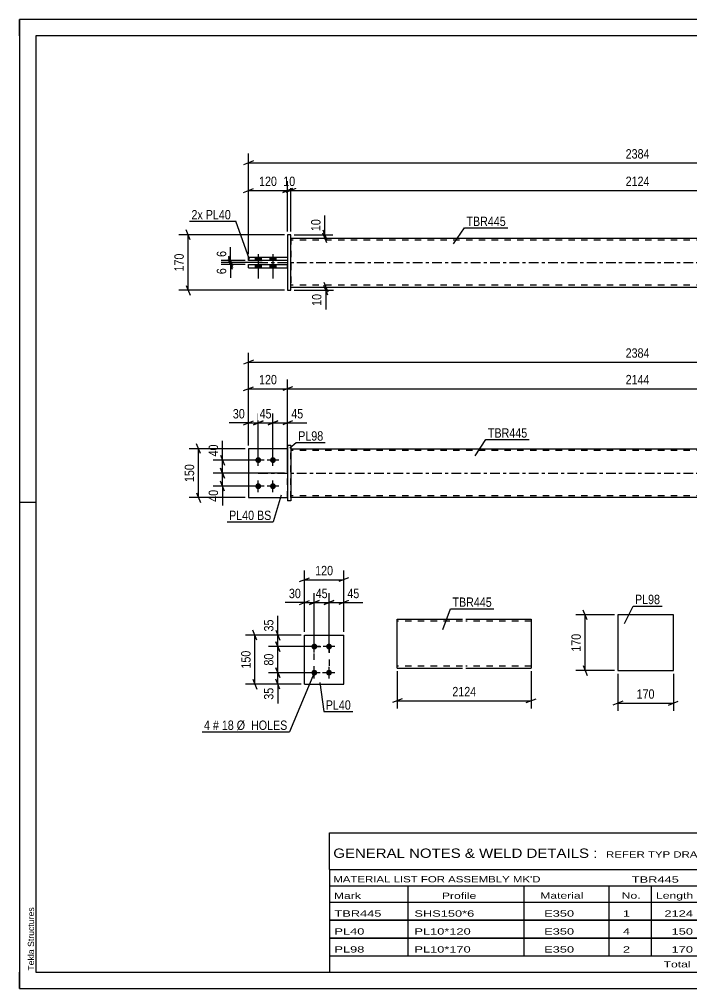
# Model space of a CAD drawing. Header units: millimetres. Extents: x 0 to 420, y 0 to 297.
# Drawn here: x 0 to 205.9, y 0 to 297 of the extents above; entities that cross this region are included whole.
import ezdxf

# ---------------------------------------------------------------- set-up
doc = ezdxf.new("R2010")
doc.units = ezdxf.units.MM
doc.linetypes.add('DXK_LINE_DOT2', pattern=[3.9198, 1.9599, -1.9599])
doc.linetypes.add('DXK_LINE_DOT3', pattern=[5.9187, 2.979, -0.9799, 0.9799, -0.9799])
doc.styles.add('Arial', font='arial.ttf', dxfattribs={"height": 0.2})
doc.styles.add('Arial Narrow', font='ARIALN.TTF', dxfattribs={"height": 0.2})

# ---------------------------------------------------------------- blocks, each defined once
blk = doc.blocks.new('Unknown-580872006-1163')
at = {"color": 5, "linetype": 'Continuous'}
for p, q in [((420, 297), (0, 297)), ((0, 297), (0, 0)), ((0, 292), (0, 297)), ((415, 292), (5, 292)), ((5, 292), (5, 5)), ((5, 149), (0, 149)), ((0, 0), (0, 5)), ((5, 5), (415, 5)), ((0, 0), (420, 0))]:
    blk.add_line(p, q, dxfattribs=at)
at = {"color": 174, "linetype": 'Continuous', "style": 'Arial'}
blk.add_text('Tekla Structures', height=1.9102, rotation=90, dxfattribs=at).set_placement((4.5, 5.5))
blk = doc.blocks.new('Part-580872006-1796 - 1738')
at = {"color": 2, "linetype": 'Continuous'}
for p, q in [((82.16, 165.45), (70.16, 165.45)), ((70.16, 165.45), (70.16, 150.45)), ((70.16, 150.45), (82.16, 150.45))]:
    blk.add_line(p, q, dxfattribs=at)
at = {"color": 7, "linetype": 'DXK_LINE_DOT2'}
blk.add_line((82.16, 150.45), (82.16, 165.45), dxfattribs=at)
blk = doc.blocks.new('Part-580872006-1791 - 1738')
at = {"color": 7, "linetype": 'DXK_LINE_DOT2'}
for p, q in [((82.16, 165.45), (70.16, 165.45)), ((70.16, 165.45), (70.16, 150.45)), ((82.16, 150.45), (82.16, 165.45)), ((70.16, 150.45), (82.16, 150.45))]:
    blk.add_line(p, q, dxfattribs=at)
blk = doc.blocks.new('Part-580872006-1801 - 1738')
at = {"color": 2, "linetype": 'Continuous'}
for p, q in [((83.16, 166.45), (82.16, 166.45)), ((82.16, 166.45), (82.16, 149.45)), ((83.16, 166.45), (83.16, 149.45)), ((83.16, 149.45), (82.16, 149.45))]:
    blk.add_line(p, q, dxfattribs=at)
blk = doc.blocks.new('Part-580872006-1806 - 1738')
at = {"color": 2, "linetype": 'Continuous'}
for p, q in [((83.16, 165.45), (295.56, 165.45)), ((295.56, 150.45), (83.16, 150.45))]:
    blk.add_line(p, q, dxfattribs=at)
at = {"color": 7, "linetype": 'DXK_LINE_DOT2'}
for p, q in [((83.16, 150.45), (83.16, 165.45)), ((295.56, 164.85), (83.16, 164.85)), ((295.56, 165.45), (295.56, 150.45)), ((295.56, 151.05), (83.16, 151.05))]:
    blk.add_line(p, q, dxfattribs=at)
at = {"color": 7, "linetype": 'DXK_LINE_DOT3'}
blk.add_line((73.16, 157.95), (305.56, 157.95), dxfattribs=at)
blk = doc.blocks.new('Bolt-580872006-1808 - 1738')
at = {"linetype": 'Continuous'}
for points in [[(73.16, 161.05, -1), (73.16, 162.85, -1)], [(77.66, 161.05, -1), (77.66, 162.85, -1)], [(73.16, 153.05, -1), (73.16, 154.85, -1)], [(77.66, 153.05, -1), (77.66, 154.85, -1)]]:
    blk.add_hatch(color=1, dxfattribs=at).paths.add_polyline_path(points)
at = {"color": 1, "linetype": 'Continuous'}
for p, q in [((73.16, 160.15), (73.16, 163.75)), ((77.66, 160.15), (77.66, 163.75)), ((74.96, 161.95), (71.36, 161.95)), ((79.46, 161.95), (75.86, 161.95)), ((73.16, 152.15), (73.16, 155.75)), ((77.66, 152.15), (77.66, 155.75)), ((74.96, 153.95), (71.36, 153.95)), ((79.46, 153.95), (75.86, 153.95))]:
    blk.add_line(p, q, dxfattribs=at)
blk = doc.blocks.new('Part-580872006-1429 - 1390')
at = {"color": 2, "linetype": 'Continuous'}
for p, q in [((70.16, 224.09), (82.16, 224.09)), ((70.16, 223.09), (70.16, 224.09)), ((82.16, 223.09), (70.16, 223.09))]:
    blk.add_line(p, q, dxfattribs=at)
at = {"color": 7, "linetype": 'DXK_LINE_DOT2'}
blk.add_line((82.16, 224.09), (82.16, 223.09), dxfattribs=at)
blk = doc.blocks.new('Part-580872006-1398 - 1390')
at = {"color": 2, "linetype": 'Continuous'}
for p, q in [((83.16, 230.99), (82.16, 230.99)), ((82.16, 230.99), (82.16, 213.99)), ((83.16, 213.99), (83.16, 230.99)), ((82.16, 213.99), (83.16, 213.99))]:
    blk.add_line(p, q, dxfattribs=at)
blk = doc.blocks.new('Part-580872006-1424 - 1390')
at = {"color": 2, "linetype": 'Continuous'}
for p, q in [((70.16, 220.89), (70.16, 221.89)), ((70.16, 221.89), (82.16, 221.89)), ((70.16, 220.89), (82.16, 220.89))]:
    blk.add_line(p, q, dxfattribs=at)
at = {"color": 7, "linetype": 'DXK_LINE_DOT2'}
blk.add_line((82.16, 220.89), (82.16, 221.89), dxfattribs=at)
blk = doc.blocks.new('Part-580872006-1450 - 1390')
at = {"color": 2, "linetype": 'Continuous'}
for p, q in [((83.16, 229.99), (295.56, 229.99)), ((83.16, 214.99), (295.56, 214.99))]:
    blk.add_line(p, q, dxfattribs=at)
at = {"color": 7, "linetype": 'DXK_LINE_DOT2'}
for p, q in [((83.16, 229.99), (83.16, 214.99)), ((295.56, 229.39), (83.16, 229.39)), ((295.56, 229.99), (295.56, 214.99)), ((295.56, 215.59), (83.16, 215.59))]:
    blk.add_line(p, q, dxfattribs=at)
at = {"color": 7, "linetype": 'DXK_LINE_DOT3'}
blk.add_line((73.16, 222.49), (305.56, 222.49), dxfattribs=at)
blk = doc.blocks.new('Bolt-580872006-1452 - 1390')
at = {"linetype": 'Continuous'}
for points in [[(72.26, 223.09), (74.06, 223.09), (74.06, 224.09), (72.26, 224.09)], [(72.26, 223.09), (74.06, 223.09), (74.06, 224.09), (72.26, 224.09)], [(76.76, 223.09), (78.56, 223.09), (78.56, 224.09), (76.76, 224.09)], [(76.76, 223.09), (78.56, 223.09), (78.56, 224.09), (76.76, 224.09)], [(72.26, 220.89), (74.06, 220.89), (74.06, 221.89), (72.26, 221.89)], [(72.26, 220.89), (74.06, 220.89), (74.06, 221.89), (72.26, 221.89)], [(76.76, 220.89), (78.56, 220.89), (78.56, 221.89), (76.76, 221.89)], [(76.76, 220.89), (78.56, 220.89), (78.56, 221.89), (76.76, 221.89)]]:
    blk.add_hatch(color=1, dxfattribs=at).paths.add_polyline_path(points)
at = {"color": 1, "linetype": 'Continuous'}
for p, q in [((72.26, 224.09), (72.26, 223.09)), ((72.26, 224.09), (72.26, 223.09)), ((73.16, 225.09), (73.16, 217.59)), ((73.16, 225.09), (73.16, 217.59)), ((74.06, 224.09), (74.06, 223.09)), ((74.06, 224.09), (74.06, 223.09)), ((76.76, 224.09), (76.76, 223.09)), ((76.76, 224.09), (76.76, 223.09)), ((77.66, 225.09), (77.66, 217.59)), ((77.66, 225.09), (77.66, 217.59)), ((78.56, 224.09), (78.56, 223.09)), ((78.56, 224.09), (78.56, 223.09)), ((72.26, 221.89), (72.26, 220.89)), ((72.26, 221.89), (72.26, 220.89)), ((74.06, 221.89), (74.06, 220.89)), ((74.06, 221.89), (74.06, 220.89)), ((76.76, 221.89), (76.76, 220.89)), ((76.76, 221.89), (76.76, 220.89)), ((78.56, 221.89), (78.56, 220.89)), ((78.56, 221.89), (78.56, 220.89))]:
    blk.add_line(p, q, dxfattribs=at)
blk = doc.blocks.new('Part-580872006-2130 - 2123')
at = {"color": 2, "linetype": 'Continuous'}
for p, q in [((87.34, 93.31), (87.34, 108.31)), ((87.34, 108.31), (99.34, 108.31)), ((99.34, 93.31), (99.34, 108.31)), ((87.34, 93.31), (99.34, 93.31))]:
    blk.add_line(p, q, dxfattribs=at)
blk = doc.blocks.new('Bolt-580872006-2163 - 2123')
at = {"linetype": 'Continuous'}
for points in [[(90.34, 103.91, -1), (90.34, 105.71, -1)], [(94.84, 103.91, -1), (94.84, 105.71, -1)], [(90.34, 95.91, -1), (90.34, 97.71, -1)], [(94.84, 95.91, -1), (94.84, 97.71, -1)]]:
    blk.add_hatch(color=1, dxfattribs=at).paths.add_polyline_path(points)
at = {"color": 1, "linetype": 'Continuous'}
for p, q in [((92.14, 104.81), (88.54, 104.81)), ((90.34, 103.01), (90.34, 106.61)), ((96.64, 104.81), (93.04, 104.81)), ((94.84, 103.01), (94.84, 106.61)), ((90.34, 95.01), (90.34, 98.61)), ((94.84, 95.01), (94.84, 98.61)), ((92.14, 96.81), (88.54, 96.81)), ((96.64, 96.81), (93.04, 96.81))]:
    blk.add_line(p, q, dxfattribs=at)
blk = doc.blocks.new('Part-580872006-2294 - 2288')
at = {"color": 2, "linetype": 'Continuous'}
for p, q in [((200.31, 114.49), (183.31, 114.49)), ((183.31, 114.49), (183.31, 97.49)), ((200.31, 97.49), (200.31, 114.49)), ((183.31, 97.49), (200.31, 97.49))]:
    blk.add_line(p, q, dxfattribs=at)
blk = doc.blocks.new('Part-580872006-2320 - 2313')
at = {"color": 2, "linetype": 'Continuous'}
for p, q in [((115.76, 99.43), (115.76, 113.23)), ((115.76, 113.23), (135.76, 113.23)), ((136.76, 113.23), (156.76, 113.23)), ((156.76, 113.23), (156.76, 98.23)), ((115.76, 98.58), (115.76, 99.43)), ((115.76, 98.32), (115.76, 98.58)), ((115.76, 98.23), (115.76, 98.32)), ((115.76, 98.23), (135.76, 98.23)), ((136.76, 98.23), (156.76, 98.23))]:
    blk.add_line(p, q, dxfattribs=at)
at = {"color": 7, "linetype": 'DXK_LINE_DOT2'}
for p, q in [((135.76, 112.63), (115.76, 112.63)), ((156.76, 112.63), (136.76, 112.63)), ((115.76, 98.97), (115.76, 99.43)), ((115.76, 98.58), (115.76, 99.2)), ((115.76, 98.83), (115.76, 98.88)), ((115.76, 98.83), (115.76, 98.88)), ((135.76, 98.83), (115.76, 98.83)), ((156.76, 98.83), (136.76, 98.83)), ((156.76, 98.83), (156.76, 98.88))]:
    blk.add_line(p, q, dxfattribs=at)
blk = doc.blocks.new('Rectangle-580872006-2273 - 2123')
at = {"color": 1, "linetype": 'DXK_LINE_DOT2'}
blk.add_lwpolyline([(90.34, 104.81), (94.84, 104.81), (94.84, 96.81), (90.34, 96.81), (90.34, 104.81)], close=True, dxfattribs=at)
blk = doc.blocks.new('StraightDimension-580872006-1914 - 1738')
at = {"color": 7, "linetype": 'Continuous'}
for p, q in [((83.66, 184.43), (80.66, 183.23)), ((82.16, 158.95), (82.16, 186.68)), ((295.06, 183.23), (298.06, 184.43)), ((296.56, 166.45), (296.56, 186.68)), ((82.16, 183.83), (296.56, 183.83))]:
    blk.add_line(p, q, dxfattribs=at)
at = {"color": 0}
blk.add_wipeout([(193.62, 184.58), (193.62, 188.78), (185.1, 188.78), (185.1, 184.58)], dxfattribs=at)
at = {"color": 3, "style": 'Arial Narrow'}
blk.add_text('2144', height=2.863, dxfattribs=at).set_placement((185.7, 185.18))
blk = doc.blocks.new('StraightDimension-580872006-1929 - 1738')
at = {"color": 7, "linetype": 'Continuous'}
for p, q in [((68.66, 183.23), (71.66, 184.43)), ((70.16, 166.45), (70.16, 186.68)), ((83.66, 184.43), (80.66, 183.23)), ((82.16, 158.95), (82.16, 186.68)), ((70.16, 183.83), (82.16, 183.83))]:
    blk.add_line(p, q, dxfattribs=at)
at = {"color": 0}
blk.add_wipeout([(79.5, 184.58), (79.5, 188.78), (72.81, 188.78), (72.81, 184.58)], dxfattribs=at)
at = {"color": 3, "style": 'Arial Narrow'}
blk.add_text('120', height=2.863, dxfattribs=at).set_placement((73.41, 185.18))
blk = doc.blocks.new('StraightDimension-580872006-2000 - 1738')
at = {"color": 7, "linetype": 'Continuous'}
for p, q in [((61.59, 163.45), (62.79, 160.45)), ((72.16, 161.95), (59.34, 161.95)), ((62.19, 157.95), (62.19, 161.95)), ((81.16, 157.95), (59.34, 157.95)), ((62.79, 156.45), (61.59, 159.45))]:
    blk.add_line(p, q, dxfattribs=at)
at = {"color": 0}
blk.add_wipeout([(61.44, 167.34), (57.24, 167.34), (57.24, 162.48), (61.44, 162.48)], dxfattribs=at)
at = {"color": 7, "linetype": 'Continuous'}
blk.add_line((62.19, 161.95), (62.19, 167.86), dxfattribs=at)
blk.add_line((62.19, 161.95), (62.19, 167.86), dxfattribs=at)
at = {"color": 3, "style": 'Arial Narrow'}
blk.add_text('40', height=2.863, rotation=90.0002, dxfattribs=at).set_placement((60.84, 163.08))
blk = doc.blocks.new('StraightDimension-580872006-1856 - 1738')
at = {"color": 7, "linetype": 'Continuous'}
for p, q in [((70.16, 166.45), (70.16, 194.83)), ((308.56, 166.45), (308.56, 194.83)), ((71.66, 192.58), (68.66, 191.38)), ((70.16, 191.98), (308.56, 191.98)), ((307.06, 191.38), (310.06, 192.58))]:
    blk.add_line(p, q, dxfattribs=at)
at = {"color": 0}
blk.add_wipeout([(193.62, 192.73), (193.62, 196.93), (185.1, 196.93), (185.1, 192.73)], dxfattribs=at)
at = {"color": 3, "style": 'Arial Narrow'}
blk.add_text('2384', height=2.863, dxfattribs=at).set_placement((185.7, 193.33))
blk = doc.blocks.new('StraightDimension-580872006-1945 - 1738')
at = {"color": 7, "linetype": 'Continuous'}
for p, q in [((70.16, 166.45), (70.16, 176.23)), ((73.16, 162.95), (73.16, 176.23)), ((68.66, 172.78), (71.66, 173.98)), ((70.16, 173.38), (73.16, 173.38)), ((74.66, 173.98), (71.66, 172.78))]:
    blk.add_line(p, q, dxfattribs=at)
at = {"color": 0}
blk.add_wipeout([(69.63, 174.13), (69.63, 178.33), (64.78, 178.33), (64.78, 174.13)], dxfattribs=at)
at = {"color": 7, "linetype": 'Continuous'}
blk.add_line((70.16, 173.38), (64.25, 173.38), dxfattribs=at)
blk.add_line((70.16, 173.38), (64.25, 173.38), dxfattribs=at)
at = {"color": 3, "style": 'Arial Narrow'}
blk.add_text('30', height=2.863, dxfattribs=at).set_placement((65.38, 174.73))
blk = doc.blocks.new('StraightDimension-580872006-1961 - 1738')
at = {"color": 7, "linetype": 'Continuous'}
for p, q in [((73.16, 162.95), (73.16, 176.23)), ((77.66, 162.95), (77.66, 176.23)), ((71.66, 172.78), (74.66, 173.98)), ((73.16, 173.38), (77.66, 173.38)), ((79.16, 173.98), (76.16, 172.78))]:
    blk.add_line(p, q, dxfattribs=at)
at = {"color": 0}
blk.add_wipeout([(77.83, 174.13), (77.83, 178.33), (72.98, 178.33), (72.98, 174.13)], dxfattribs=at)
at = {"color": 3, "style": 'Arial Narrow'}
blk.add_text('45', height=2.863, dxfattribs=at).set_placement((73.58, 174.73))
blk = doc.blocks.new('StraightDimension-580872006-1974 - 1738')
at = {"color": 7, "linetype": 'Continuous'}
for p, q in [((77.66, 162.95), (77.66, 176.23)), ((82.16, 166.45), (82.16, 176.23)), ((76.16, 172.78), (79.16, 173.98)), ((77.66, 173.38), (82.16, 173.38)), ((83.66, 173.98), (80.66, 172.78))]:
    blk.add_line(p, q, dxfattribs=at)
at = {"color": 0}
blk.add_wipeout([(87.54, 174.13), (87.54, 178.33), (82.68, 178.33), (82.68, 174.13)], dxfattribs=at)
at = {"color": 7, "linetype": 'Continuous'}
blk.add_line((82.16, 173.38), (88.06, 173.38), dxfattribs=at)
blk.add_line((82.16, 173.38), (88.06, 173.38), dxfattribs=at)
at = {"color": 3, "style": 'Arial Narrow'}
blk.add_text('45', height=2.863, dxfattribs=at).set_placement((83.28, 174.73))
blk = doc.blocks.new('StraightDimension-580872006-1991 - 1738')
at = {"color": 7, "linetype": 'Continuous'}
for p, q in [((81.16, 157.95), (59.34, 157.95)), ((61.59, 159.45), (62.79, 156.45)), ((62.19, 153.95), (62.19, 157.95)), ((62.79, 152.45), (61.59, 155.45)), ((72.16, 153.95), (59.34, 153.95))]:
    blk.add_line(p, q, dxfattribs=at)
at = {"color": 0}
blk.add_wipeout([(61.44, 153.43), (57.24, 153.43), (57.24, 148.57), (61.44, 148.57)], dxfattribs=at)
at = {"color": 7, "linetype": 'Continuous'}
blk.add_line((62.19, 153.95), (62.19, 148.05), dxfattribs=at)
blk.add_line((62.19, 153.95), (62.19, 148.05), dxfattribs=at)
at = {"color": 3, "style": 'Arial Narrow'}
blk.add_text('40', height=2.863, rotation=90.0002, dxfattribs=at).set_placement((60.84, 149.17))
blk = doc.blocks.new('StraightDimension-580872006-2010 - 1738')
at = {"color": 7, "linetype": 'Continuous'}
for p, q in [((55.46, 163.95), (54.26, 166.95)), ((69.16, 165.45), (52.01, 165.45)), ((54.86, 150.45), (54.86, 165.45)), ((54.26, 151.95), (55.46, 148.95)), ((69.16, 150.45), (52.01, 150.45))]:
    blk.add_line(p, q, dxfattribs=at)
at = {"color": 0}
blk.add_wipeout([(54.11, 161.3), (49.91, 161.3), (49.91, 154.61), (54.11, 154.61)], dxfattribs=at)
at = {"color": 3, "style": 'Arial Narrow'}
blk.add_text('150', height=2.863, rotation=90.0002, dxfattribs=at).set_placement((53.51, 155.21))
blk = doc.blocks.new('StraightDimension-580872006-1691 - 1390')
at = {"color": 7, "linetype": 'Continuous'}
for p, q in [((64.08, 223.99), (65.28, 220.99)), ((65.28, 220.39), (64.08, 223.39)), ((74.41, 222.49), (61.83, 222.49)), ((69.16, 221.89), (61.83, 221.89)), ((64.68, 221.89), (64.68, 222.49))]:
    blk.add_line(p, q, dxfattribs=at)
at = {"color": 0}
blk.add_wipeout([(63.93, 221.36), (59.73, 221.36), (59.73, 218.33), (63.93, 218.33)], dxfattribs=at)
at = {"color": 7, "linetype": 'Continuous'}
blk.add_line((64.68, 221.89), (64.68, 217.81), dxfattribs=at)
blk.add_line((64.68, 221.89), (64.68, 217.81), dxfattribs=at)
at = {"color": 3, "style": 'Arial Narrow'}
blk.add_text('6', height=2.86, rotation=90.0002, dxfattribs=at).set_placement((63.33, 218.93))
blk = doc.blocks.new('StraightDimension-580872006-1567 - 1390')
at = {"color": 7, "linetype": 'Continuous'}
for p, q in [((70.16, 225.09), (70.16, 255.86)), ((308.56, 225.09), (308.56, 255.86)), ((71.66, 253.61), (68.66, 252.41)), ((70.16, 253.01), (308.56, 253.01)), ((307.06, 252.41), (310.06, 253.61))]:
    blk.add_line(p, q, dxfattribs=at)
at = {"color": 0}
blk.add_wipeout([(193.62, 253.76), (193.62, 257.96), (185.1, 257.96), (185.1, 253.76)], dxfattribs=at)
at = {"color": 3, "style": 'Arial Narrow'}
blk.add_text('2384', height=2.863, dxfattribs=at).set_placement((185.7, 254.36))
blk = doc.blocks.new('StraightDimension-580872006-1588 - 1390')
at = {"color": 7, "linetype": 'Continuous'}
for p, q in [((83.16, 231.99), (83.16, 247.45)), ((295.56, 231.99), (295.56, 247.45)), ((84.66, 245.2), (81.66, 244)), ((83.16, 244.6), (295.56, 244.6)), ((294.06, 244), (297.06, 245.2))]:
    blk.add_line(p, q, dxfattribs=at)
at = {"color": 0}
blk.add_wipeout([(193.62, 245.35), (193.62, 249.55), (185.1, 249.55), (185.1, 245.35)], dxfattribs=at)
at = {"color": 3, "style": 'Arial Narrow'}
blk.add_text('2124', height=2.863, dxfattribs=at).set_placement((185.7, 245.95))
blk = doc.blocks.new('StraightDimension-580872006-1598 - 1390')
at = {"color": 7, "linetype": 'Continuous'}
for p, q in [((82.16, 231.99), (82.16, 247.45)), ((83.16, 231.99), (83.16, 247.45)), ((80.66, 244), (83.66, 245.2)), ((84.66, 245.2), (81.66, 244)), ((82.16, 244.6), (83.16, 244.6))]:
    blk.add_line(p, q, dxfattribs=at)
at = {"color": 0}
blk.add_wipeout([(85.08, 245.35), (85.08, 249.55), (80.23, 249.55), (80.23, 245.35)], dxfattribs=at)
at = {"color": 3, "style": 'Arial Narrow'}
blk.add_text('10', height=2.863, dxfattribs=at).set_placement((80.83, 245.95))
blk = doc.blocks.new('StraightDimension-580872006-1608 - 1390')
at = {"color": 7, "linetype": 'Continuous'}
for p, q in [((70.16, 225.09), (70.16, 247.45)), ((82.16, 231.99), (82.16, 247.45)), ((68.66, 244), (71.66, 245.2)), ((70.16, 244.6), (82.16, 244.6)), ((83.66, 245.2), (80.66, 244))]:
    blk.add_line(p, q, dxfattribs=at)
at = {"color": 0}
blk.add_wipeout([(79.5, 245.35), (79.5, 249.55), (72.81, 249.55), (72.81, 245.35)], dxfattribs=at)
at = {"color": 3, "style": 'Arial Narrow'}
blk.add_text('120', height=2.863, dxfattribs=at).set_placement((73.41, 245.95))
blk = doc.blocks.new('StraightDimension-580872006-1629 - 1390')
at = {"color": 7, "linetype": 'Continuous'}
for p, q in [((84.16, 214.99), (96.25, 214.99)), ((84.16, 213.99), (96.25, 213.99)), ((93.25, 216.49), (94.45, 213.49)), ((94.45, 212.49), (93.25, 215.49)), ((93.85, 213.99), (93.85, 214.99))]:
    blk.add_line(p, q, dxfattribs=at)
at = {"color": 0}
blk.add_wipeout([(93.1, 213.46), (88.9, 213.46), (88.9, 208.61), (93.1, 208.61)], dxfattribs=at)
at = {"color": 7, "linetype": 'Continuous'}
blk.add_line((93.85, 213.99), (93.85, 208.08), dxfattribs=at)
blk.add_line((93.85, 213.99), (93.85, 208.08), dxfattribs=at)
at = {"color": 3, "style": 'Arial Narrow'}
blk.add_text('10', height=2.863, rotation=90.0002, dxfattribs=at).set_placement((92.5, 209.21))
blk = doc.blocks.new('StraightDimension-580872006-1639 - 1390')
at = {"color": 7, "linetype": 'Continuous'}
for p, q in [((92.98, 232.49), (94.18, 229.49)), ((84.16, 230.99), (95.98, 230.99)), ((84.16, 229.99), (95.98, 229.99)), ((94.18, 228.49), (92.98, 231.49)), ((93.58, 229.99), (93.58, 230.99))]:
    blk.add_line(p, q, dxfattribs=at)
at = {"color": 0}
blk.add_wipeout([(92.83, 236.37), (88.63, 236.37), (88.63, 231.51), (92.83, 231.51)], dxfattribs=at)
at = {"color": 7, "linetype": 'Continuous'}
blk.add_line((93.58, 230.99), (93.58, 236.89), dxfattribs=at)
blk.add_line((93.58, 230.99), (93.58, 236.89), dxfattribs=at)
at = {"color": 3, "style": 'Arial Narrow'}
blk.add_text('10', height=2.863, rotation=90.0002, dxfattribs=at).set_placement((92.23, 232.11))
blk = doc.blocks.new('StraightDimension-580872006-1670 - 1390')
at = {"color": 7, "linetype": 'Continuous'}
for p, q in [((52.29, 229.49), (51.09, 232.49)), ((81.16, 230.99), (48.84, 230.99)), ((51.69, 213.99), (51.69, 230.99)), ((81.16, 213.99), (48.84, 213.99)), ((51.09, 215.49), (52.29, 212.49))]:
    blk.add_line(p, q, dxfattribs=at)
at = {"color": 0}
blk.add_wipeout([(50.94, 225.83), (46.74, 225.83), (46.74, 219.15), (50.94, 219.15)], dxfattribs=at)
at = {"color": 3, "style": 'Arial Narrow'}
blk.add_text('170', height=2.863, rotation=90.0002, dxfattribs=at).set_placement((50.34, 219.75))
blk = doc.blocks.new('StraightDimension-580872006-1681 - 1390')
at = {"color": 7, "linetype": 'Continuous'}
for p, q in [((69.16, 223.09), (61.83, 223.09)), ((64.08, 224.59), (65.28, 221.59)), ((65.28, 220.99), (64.08, 223.99)), ((64.68, 222.49), (64.68, 223.09)), ((74.41, 222.49), (61.83, 222.49))]:
    blk.add_line(p, q, dxfattribs=at)
at = {"color": 0}
blk.add_wipeout([(63.93, 226.64), (59.73, 226.64), (59.73, 223.61), (63.93, 223.61)], dxfattribs=at)
at = {"color": 7, "linetype": 'Continuous'}
blk.add_line((64.68, 223.09), (64.68, 227.17), dxfattribs=at)
blk.add_line((64.68, 223.09), (64.68, 227.17), dxfattribs=at)
at = {"color": 3, "style": 'Arial Narrow'}
blk.add_text('6', height=2.86, rotation=90.0002, dxfattribs=at).set_placement((63.33, 224.21))
blk = doc.blocks.new('StraightDimension-580872006-2166 - 2123')
at = {"color": 7, "linetype": 'Continuous'}
for p, q in [((87.34, 109.31), (87.34, 128.16)), ((99.34, 109.31), (99.34, 128.16)), ((85.84, 124.71), (88.84, 125.91)), ((87.34, 125.31), (99.34, 125.31)), ((100.84, 125.91), (97.84, 124.71))]:
    blk.add_line(p, q, dxfattribs=at)
at = {"color": 0}
blk.add_wipeout([(96.68, 126.06), (96.68, 130.26), (90, 130.26), (90, 126.06)], dxfattribs=at)
at = {"color": 3, "style": 'Arial Narrow'}
blk.add_text('120', height=2.863, dxfattribs=at).set_placement((90.6, 126.66))
blk = doc.blocks.new('StraightDimension-580872006-2183 - 2123')
at = {"color": 7, "linetype": 'Continuous'}
for p, q in [((88.84, 117.71), (91.84, 118.91)), ((90.34, 105.81), (90.34, 121.16)), ((96.34, 118.91), (93.34, 117.71)), ((94.84, 105.81), (94.84, 121.16)), ((90.34, 118.31), (94.84, 118.31))]:
    blk.add_line(p, q, dxfattribs=at)
at = {"color": 0}
blk.add_wipeout([(95.02, 119.06), (95.02, 123.26), (90.16, 123.26), (90.16, 119.06)], dxfattribs=at)
at = {"color": 3, "style": 'Arial Narrow'}
blk.add_text('45', height=2.863, dxfattribs=at).set_placement((90.76, 119.66))
blk = doc.blocks.new('StraightDimension-580872006-2193 - 2123')
at = {"color": 7, "linetype": 'Continuous'}
for p, q in [((85.84, 117.71), (88.84, 118.91)), ((87.34, 109.31), (87.34, 121.16)), ((91.84, 118.91), (88.84, 117.71)), ((90.34, 105.81), (90.34, 121.16)), ((87.34, 118.31), (90.34, 118.31))]:
    blk.add_line(p, q, dxfattribs=at)
at = {"color": 0}
blk.add_wipeout([(86.81, 119.06), (86.81, 123.26), (81.96, 123.26), (81.96, 119.06)], dxfattribs=at)
at = {"color": 7, "linetype": 'Continuous'}
blk.add_line((87.34, 118.31), (81.43, 118.31), dxfattribs=at)
blk.add_line((87.34, 118.31), (81.43, 118.31), dxfattribs=at)
at = {"color": 3, "style": 'Arial Narrow'}
blk.add_text('30', height=2.863, dxfattribs=at).set_placement((82.56, 119.66))
blk = doc.blocks.new('StraightDimension-580872006-2206 - 2123')
at = {"color": 7, "linetype": 'Continuous'}
for p, q in [((93.34, 117.71), (96.34, 118.91)), ((94.84, 105.81), (94.84, 121.16)), ((100.84, 118.91), (97.84, 117.71)), ((99.34, 109.31), (99.34, 121.16)), ((94.84, 118.31), (99.34, 118.31))]:
    blk.add_line(p, q, dxfattribs=at)
at = {"color": 0}
blk.add_wipeout([(104.72, 119.06), (104.72, 123.26), (99.86, 123.26), (99.86, 119.06)], dxfattribs=at)
at = {"color": 7, "linetype": 'Continuous'}
blk.add_line((99.34, 118.31), (105.24, 118.31), dxfattribs=at)
blk.add_line((99.34, 118.31), (105.24, 118.31), dxfattribs=at)
at = {"color": 3, "style": 'Arial Narrow'}
blk.add_text('45', height=2.863, dxfattribs=at).set_placement((100.46, 119.66))
blk = doc.blocks.new('StraightDimension-580872006-2220 - 2123')
at = {"color": 7, "linetype": 'Continuous'}
for p, q in [((86.34, 108.31), (69.3, 108.31)), ((72.75, 106.81), (71.55, 109.81)), ((72.15, 93.31), (72.15, 108.31)), ((86.34, 93.31), (69.3, 93.31)), ((71.55, 94.81), (72.75, 91.81))]:
    blk.add_line(p, q, dxfattribs=at)
at = {"color": 0}
blk.add_wipeout([(71.4, 104.16), (67.2, 104.16), (67.2, 97.47), (71.4, 97.47)], dxfattribs=at)
at = {"color": 3, "style": 'Arial Narrow'}
blk.add_text('150', height=2.863, rotation=90.0002, dxfattribs=at).set_placement((70.8, 98.07))
blk = doc.blocks.new('StraightDimension-580872006-2237 - 2123')
at = {"color": 7, "linetype": 'Continuous'}
for p, q in [((78.55, 98.31), (79.75, 95.31)), ((89.34, 96.81), (76.3, 96.81)), ((79.15, 93.31), (79.15, 96.81)), ((86.34, 93.31), (76.3, 93.31)), ((79.75, 91.81), (78.55, 94.81))]:
    blk.add_line(p, q, dxfattribs=at)
at = {"color": 0}
blk.add_wipeout([(78.4, 92.79), (74.2, 92.79), (74.2, 87.93), (78.4, 87.93)], dxfattribs=at)
at = {"color": 7, "linetype": 'Continuous'}
blk.add_line((79.15, 93.31), (79.15, 87.41), dxfattribs=at)
blk.add_line((79.15, 93.31), (79.15, 87.41), dxfattribs=at)
at = {"color": 3, "style": 'Arial Narrow'}
blk.add_text('35', height=2.863, rotation=90.0002, dxfattribs=at).set_placement((77.8, 88.53))
blk = doc.blocks.new('StraightDimension-580872006-2250 - 2123')
at = {"color": 7, "linetype": 'Continuous'}
for p, q in [((86.34, 108.31), (76.3, 108.31)), ((78.55, 109.81), (79.75, 106.81)), ((79.15, 104.81), (79.15, 108.31)), ((89.34, 104.81), (76.3, 104.81)), ((79.75, 103.31), (78.55, 106.31))]:
    blk.add_line(p, q, dxfattribs=at)
at = {"color": 0}
blk.add_wipeout([(78.4, 113.7), (74.2, 113.7), (74.2, 108.84), (78.4, 108.84)], dxfattribs=at)
at = {"color": 7, "linetype": 'Continuous'}
blk.add_line((79.15, 108.31), (79.15, 114.22), dxfattribs=at)
blk.add_line((79.15, 108.31), (79.15, 114.22), dxfattribs=at)
at = {"color": 3, "style": 'Arial Narrow'}
blk.add_text('35', height=2.863, rotation=90.0002, dxfattribs=at).set_placement((77.8, 109.44))
blk = doc.blocks.new('StraightDimension-580872006-2263 - 2123')
at = {"color": 7, "linetype": 'Continuous'}
for p, q in [((89.34, 104.81), (76.3, 104.81)), ((78.55, 106.31), (79.75, 103.31)), ((79.15, 96.81), (79.15, 104.81)), ((79.75, 95.31), (78.55, 98.31)), ((89.34, 96.81), (76.3, 96.81))]:
    blk.add_line(p, q, dxfattribs=at)
at = {"color": 0}
blk.add_wipeout([(78.4, 103.24), (74.2, 103.24), (74.2, 98.39), (78.4, 98.39)], dxfattribs=at)
at = {"color": 3, "style": 'Arial Narrow'}
blk.add_text('80', height=2.863, rotation=90.0002, dxfattribs=at).set_placement((77.8, 98.99))
blk = doc.blocks.new('StraightDimension-580872006-2305 - 2288')
at = {"color": 7, "linetype": 'Continuous'}
for p, q in [((183.31, 96.49), (183.31, 85.09)), ((200.31, 96.49), (200.31, 85.09)), ((184.81, 88.09), (181.81, 86.89)), ((183.31, 87.49), (200.31, 87.49)), ((198.81, 86.89), (201.81, 88.09))]:
    blk.add_line(p, q, dxfattribs=at)
at = {"color": 0}
blk.add_wipeout([(195.15, 88.24), (195.15, 92.44), (188.47, 92.44), (188.47, 88.24)], dxfattribs=at)
at = {"color": 3, "style": 'Arial Narrow'}
blk.add_text('170', height=2.863, dxfattribs=at).set_placement((189.07, 88.84))
blk = doc.blocks.new('StraightDimension-580872006-2296 - 2288')
at = {"color": 7, "linetype": 'Continuous'}
for p, q in [((173.91, 112.99), (172.71, 115.99)), ((182.31, 114.49), (170.46, 114.49)), ((173.31, 97.49), (173.31, 114.49)), ((172.71, 98.99), (173.91, 95.99)), ((182.31, 97.49), (170.46, 97.49))]:
    blk.add_line(p, q, dxfattribs=at)
at = {"color": 0}
blk.add_wipeout([(172.56, 109.33), (168.36, 109.33), (168.36, 102.65), (172.56, 102.65)], dxfattribs=at)
at = {"color": 3, "style": 'Arial Narrow'}
blk.add_text('170', height=2.863, rotation=90.0002, dxfattribs=at).set_placement((171.96, 103.25))
blk = doc.blocks.new('StraightDimension-580872006-2325 - 2313')
at = {"color": 7, "linetype": 'Continuous'}
for p, q in [((115.76, 97.23), (115.76, 85.83)), ((156.76, 97.23), (156.76, 85.83)), ((117.26, 88.83), (114.26, 87.63)), ((115.76, 88.23), (156.76, 88.23)), ((155.26, 87.63), (158.26, 88.83))]:
    blk.add_line(p, q, dxfattribs=at)
at = {"color": 0}
blk.add_wipeout([(140.52, 88.98), (140.52, 93.18), (132.01, 93.18), (132.01, 88.98)], dxfattribs=at)
at = {"color": 3, "style": 'Arial Narrow'}
blk.add_text('2124', height=2.863, dxfattribs=at).set_placement((132.61, 89.58))
blk = doc.blocks.new('Unknown-580872006-3688')
at = {"color": 7, "linetype": 'Continuous'}
for p, q in [((95, 47.75), (255, 47.75)), ((95, 36.5), (95, 47.75)), ((255, 47.75), (255, 36.5)), ((95, 36.5), (255, 36.5)), ((95, 36.5), (95, 31.5)), ((255, 36.5), (255, 31.5)), ((95, 31.5), (255, 31.5)), ((95, 31.5), (95, 26.5)), ((119, 31.5), (119, 26.5)), ((154.5, 31.5), (154.5, 26.5)), ((180.5, 31.5), (180.5, 26.5)), ((193.5, 31.5), (193.5, 26.5)), ((211, 31.5), (211, 26.5)), ((233, 31.5), (233, 26.5)), ((255, 31.5), (255, 26.5)), ((95, 26.5), (255, 26.5)), ((95, 26.45), (95, 21.05)), ((95, 26.45), (255, 26.45)), ((119, 26.5), (119, 21)), ((154.5, 26.5), (154.5, 21)), ((180.5, 26.5), (180.5, 21)), ((193.5, 26.5), (193.5, 21)), ((211, 26.5), (211, 21)), ((233, 26.5), (233, 21)), ((255, 26.45), (255, 21.05)), ((95, 21.05), (255, 21.05)), ((95, 20.95), (95, 15.55)), ((95, 20.95), (255, 20.95)), ((119, 21), (119, 15.5)), ((154.5, 21), (154.5, 15.5)), ((180.5, 21), (180.5, 15.5)), ((193.5, 21), (193.5, 15.5)), ((211, 21), (211, 15.5)), ((233, 21), (233, 15.5)), ((255, 20.95), (255, 15.55)), ((95, 15.55), (255, 15.55)), ((95, 15.45), (95, 10.05)), ((95, 15.45), (255, 15.45)), ((119, 15.5), (119, 10)), ((154.5, 15.5), (154.5, 10)), ((180.5, 15.5), (180.5, 10)), ((193.5, 15.5), (193.5, 10)), ((211, 15.5), (211, 10)), ((233, 15.5), (233, 10)), ((255, 15.45), (255, 10.05)), ((95, 10.05), (255, 10.05)), ((95, 10), (255, 10)), ((95, 10), (95, 5)), ((211, 10), (211, 5)), ((233, 10), (233, 5)), ((255, 10), (255, 5)), ((95, 5), (255, 5))]:
    blk.add_line(p, q, dxfattribs=at)
at = {"color": 7, "style": 'Arial Narrow'}
for s, height, width, p in [('GENERAL NOTES & WELD DETAILS :', 2.8633, 1.4, (96.15, 40.06)), ('REFER TYP DRAWING TYP-01', 1.9089, 1.6, (179.7, 40.16)), ("MATERIAL LIST FOR ASSEMBLY MK'D", 1.9089, 1.6, (96.15, 32.56)), ('TBR445', 1.909, 1.794707, (187.59, 32.47)), ('1', 1.91, 1.794707, (217.08, 32.56)), ('No. Required', 1.9089, 1.6, (226.41, 32.56)), ('Mark', 1.909, 1.7, (96.34, 27.5)), ('Profile', 1.909, 1.7, (129.41, 27.5)), ('Material', 1.909, 1.7, (159.54, 27.56)), ('No.', 1.909, 1.7, (184.5, 27.56)), ('Length', 1.909, 1.7, (195, 27.56)), ('Area', 1.909, 1.7, (217.5, 27.56)), ('Weight', 1.909, 1.7, (237, 27.56))]:
    blk.add_text(s, height=height, dxfattribs=dict(at, width=width)).set_placement(p)
at = {"color": 7, "linetype": 'Continuous', "style": 'Arial Narrow'}
for s, height, width, p in [('TBR445', 1.909, 1.794707, (96.5, 22.06)), ('SHS150*6', 1.909, 1.794707, (121, 22.06)), ('E350', 1.909, 1.794707, (160.74, 22.06)), ('1', 1.91, 1.794707, (184.86, 22.06)), ('2124', 1.909, 1.794707, (197.58, 22.06)), ('1.3', 1.909, 1.794707, (221.32, 22.06)), ('57.6', 1.909, 1.794707, (240.14, 22.06)), ('PL40', 1.909, 1.794707, (96.5, 16.56)), ('PL10*120', 1.909, 1.794707, (121, 16.56)), ('E350', 1.909, 1.794707, (160.74, 16.56)), ('4', 1.91, 1.794707, (184.86, 16.56)), ('150', 1.909, 1.794707, (199.77, 16.56)), ('0.0', 1.909, 1.794707, (221.32, 16.56)), ('5.7', 1.909, 1.794707, (242.33, 16.56)), ('PL98', 1.909, 1.794707, (96.5, 11.06)), ('PL10*170', 1.909, 1.794707, (121, 11.06)), ('E350', 1.909, 1.794707, (160.74, 11.06)), ('2', 1.91, 1.794707, (184.86, 11.06)), ('170', 1.909, 1.794707, (199.77, 11.06)), ('0.1', 1.909, 1.794707, (221.32, 11.06)), ('4.5', 1.909, 1.794707, (242.33, 11.06)), ('Total', 1.909, 1.7, (197.33, 6.5)), ('1.6', 1.909, 1.794707, (220.83, 6.5)), ('67.8', 1.909, 1.794707, (240.14, 6.5))]:
    blk.add_text(s, height=height, dxfattribs=dict(at, width=width)).set_placement(p)
blk = doc.blocks.new('Mark-580872006-1797 - 1738')
at = {"color": 0}
blk.add_wipeout([(93.07, 167.92), (93.07, 170.92), (85.4, 170.92), (85.4, 167.92)], dxfattribs=at)
blk.add_wipeout([(93.07, 167.92), (93.07, 170.92), (85.4, 170.92), (85.4, 167.92)], dxfattribs=at)
at = {"color": 30, "linetype": 'Continuous'}
for p, q in [((82.85, 165.76), (84.8, 167.32)), ((84.8, 167.32), (93.67, 167.32))]:
    blk.add_line(p, q, dxfattribs=at)
at = {"color": 3, "style": 'Arial Narrow'}
blk.add_text('PL98', height=2.863, dxfattribs=at).set_placement((85.4, 167.92))
blk = doc.blocks.new('MarkSet-580872006-2045 - 1738')
at = {"color": 0}
blk.add_wipeout([(71.89, 143.59), (71.89, 146.59), (64.22, 146.59), (64.22, 143.59)], dxfattribs=at)
blk.add_wipeout([(71.89, 143.59), (71.89, 146.59), (64.22, 146.59), (64.22, 143.59)], dxfattribs=at)
blk.add_wipeout([(77.18, 143.59), (77.18, 146.59), (72.79, 146.59), (72.79, 143.59)], dxfattribs=at)
blk.add_wipeout([(77.18, 143.59), (77.18, 146.59), (72.79, 146.59), (72.79, 143.59)], dxfattribs=at)
at = {"color": 30, "linetype": 'Continuous'}
for p in [(80.2, 151.23), (63.62, 142.99)]:
    blk.add_line(p, (77.78, 142.99), dxfattribs=at)
at = {"color": 3, "style": 'Arial Narrow'}
for s, p in [('PL40', (64.22, 143.59)), ('BS', (72.79, 143.59))]:
    blk.add_text(s, height=2.863, dxfattribs=at).set_placement(p)
blk = doc.blocks.new('Mark-580872006-1802 - 1738')
at = {"color": 0}
blk.add_wipeout([(155.56, 168.83), (155.56, 171.83), (143.51, 171.83), (143.51, 168.83)], dxfattribs=at)
blk.add_wipeout([(155.56, 168.83), (155.56, 171.83), (143.51, 171.83), (143.51, 168.83)], dxfattribs=at)
at = {"color": 30, "linetype": 'Continuous'}
for p, q in [((139.61, 163.26), (142.91, 168.23)), ((142.91, 168.23), (156.16, 168.23))]:
    blk.add_line(p, q, dxfattribs=at)
at = {"color": 3, "style": 'Arial Narrow'}
blk.add_text('TBR445', height=2.863, dxfattribs=at).set_placement((143.51, 168.83))
blk = doc.blocks.new('Mark-580872006-1446 - 1390')
at = {"color": 0}
blk.add_wipeout([(148.98, 233.68), (148.98, 236.68), (136.93, 236.68), (136.93, 233.68)], dxfattribs=at)
blk.add_wipeout([(148.98, 233.68), (148.98, 236.68), (136.93, 236.68), (136.93, 233.68)], dxfattribs=at)
at = {"color": 30, "linetype": 'Continuous'}
for p, q in [((132.96, 228.23), (136.33, 233.08)), ((136.33, 233.08), (149.58, 233.08))]:
    blk.add_line(p, q, dxfattribs=at)
at = {"color": 3, "style": 'Arial Narrow'}
blk.add_text('TBR445', height=2.863, dxfattribs=at).set_placement((136.93, 233.68))
blk = doc.blocks.new('MarkSet-580872006-1729 - 1390')
at = {"color": 30, "linetype": 'Continuous'}
blk.add_line((70.51, 223.38), (66.26, 235.12), dxfattribs=at)
at = {"color": 0}
blk.add_wipeout([(56.18, 235.72), (56.18, 238.72), (52.71, 238.72), (52.71, 235.72)], dxfattribs=at)
blk.add_wipeout([(56.18, 235.72), (56.18, 238.72), (52.71, 238.72), (52.71, 235.72)], dxfattribs=at)
blk.add_wipeout([(64.76, 235.72), (64.76, 238.72), (57.08, 238.72), (57.08, 235.72)], dxfattribs=at)
blk.add_wipeout([(64.76, 235.72), (64.76, 238.72), (57.08, 238.72), (57.08, 235.72)], dxfattribs=at)
at = {"color": 30, "linetype": 'Continuous'}
blk.add_line((52.11, 235.12), (66.26, 235.12), dxfattribs=at)
at = {"color": 3, "style": 'Arial Narrow'}
for s, p in [('2x', (52.71, 235.72)), ('PL40', (57.08, 235.72))]:
    blk.add_text(s, height=2.863, dxfattribs=at).set_placement(p)
blk = doc.blocks.new('Mark-580872006-2126 - 2123')
at = {"color": 0}
blk.add_wipeout([(101.52, 85.48), (101.52, 88.48), (93.84, 88.48), (93.84, 85.48)], dxfattribs=at)
blk.add_wipeout([(101.52, 85.48), (101.52, 88.48), (93.84, 88.48), (93.84, 85.48)], dxfattribs=at)
at = {"color": 30, "linetype": 'Continuous'}
for p, q in [((92.05, 93.84), (93.24, 84.88)), ((93.24, 84.88), (102.12, 84.88))]:
    blk.add_line(p, q, dxfattribs=at)
at = {"color": 3, "style": 'Arial Narrow'}
blk.add_text('PL40', height=2.863, dxfattribs=at).set_placement((93.84, 85.48))
blk = doc.blocks.new('Mark-580872006-2159 - 2123')
at = {"color": 0}
blk.add_wipeout([(58.38, 79.28), (58.38, 82.28), (56.55, 82.28), (56.55, 79.28)], dxfattribs=at)
blk.add_wipeout([(58.38, 79.28), (58.38, 82.28), (56.55, 82.28), (56.55, 79.28)], dxfattribs=at)
blk.add_wipeout([(61.11, 79.28), (61.11, 82.28), (59.28, 82.28), (59.28, 79.28)], dxfattribs=at)
blk.add_wipeout([(61.11, 79.28), (61.11, 82.28), (59.28, 82.28), (59.28, 79.28)], dxfattribs=at)
at = {"color": 3, "style": 'Arial Narrow'}
blk.add_text('4', height=2.86, dxfattribs=at).set_placement((56.55, 79.28))
at = {"color": 0}
blk.add_wipeout([(65.67, 79.28), (65.67, 82.28), (62.01, 82.28), (62.01, 79.28)], dxfattribs=at)
blk.add_wipeout([(65.67, 79.28), (65.67, 82.28), (62.01, 82.28), (62.01, 79.28)], dxfattribs=at)
at = {"color": 3, "style": 'Arial Narrow'}
blk.add_text('#', height=2.86, dxfattribs=at).set_placement((59.28, 79.28))
at = {"color": 0}
blk.add_wipeout([(82.09, 79.28), (82.09, 82.28), (66.57, 82.28), (66.57, 79.28)], dxfattribs=at)
blk.add_wipeout([(82.09, 79.28), (82.09, 82.28), (66.57, 82.28), (66.57, 79.28)], dxfattribs=at)
at = {"color": 7, "linetype": 'Continuous'}
for p in [(90.38, 96.94), (55.95, 78.68)]:
    blk.add_line(p, (82.69, 78.68), dxfattribs=at)
at = {"color": 3, "style": 'Arial Narrow'}
for s, p in [('18', (62.01, 79.28)), ('Ø  HOLES', (66.57, 79.28))]:
    blk.add_text(s, height=2.863, dxfattribs=at).set_placement(p)
blk = doc.blocks.new('Mark-580872006-2290 - 2288')
at = {"color": 0}
blk.add_wipeout([(196.24, 117.83), (196.24, 120.83), (188.56, 120.83), (188.56, 117.83)], dxfattribs=at)
blk.add_wipeout([(196.24, 117.83), (196.24, 120.83), (188.56, 120.83), (188.56, 117.83)], dxfattribs=at)
at = {"color": 30, "linetype": 'Continuous'}
for p, q in [((185.33, 111.87), (187.96, 117.23)), ((187.96, 117.23), (196.84, 117.23))]:
    blk.add_line(p, q, dxfattribs=at)
at = {"color": 3, "style": 'Arial Narrow'}
blk.add_text('PL98', height=2.863, dxfattribs=at).set_placement((188.56, 117.83))
blk = doc.blocks.new('Mark-580872006-2316 - 2313')
at = {"color": 0}
blk.add_wipeout([(144.7, 116.99), (144.7, 119.99), (132.65, 119.99), (132.65, 116.99)], dxfattribs=at)
blk.add_wipeout([(144.7, 116.99), (144.7, 119.99), (132.65, 119.99), (132.65, 116.99)], dxfattribs=at)
at = {"color": 30, "linetype": 'Continuous'}
for p, q in [((129.69, 110.08), (132.05, 116.39)), ((132.05, 116.39), (145.3, 116.39))]:
    blk.add_line(p, q, dxfattribs=at)
at = {"color": 3, "style": 'Arial Narrow'}
blk.add_text('TBR445', height=2.863, dxfattribs=at).set_placement((132.65, 116.99))

msp = doc.modelspace()

# ---------------------------------------------------------------- block references
for name in ['Unknown-580872006-1163', 'Part-580872006-1450 - 1390', 'Part-580872006-1398 - 1390', 'Part-580872006-1429 - 1390', 'Bolt-580872006-1452 - 1390', 'Part-580872006-1424 - 1390', 'Part-580872006-1801 - 1738', 'Part-580872006-1796 - 1738', 'Part-580872006-1791 - 1738', 'Bolt-580872006-1808 - 1738', 'Part-580872006-1806 - 1738', 'Part-580872006-2320 - 2313', 'Part-580872006-2294 - 2288', 'Part-580872006-2130 - 2123', 'Bolt-580872006-2163 - 2123', 'Rectangle-580872006-2273 - 2123', 'Unknown-580872006-3688']:
    msp.add_blockref(name, (0, 0))

# ---------------------------------------------------------------- next in the draw order: block references
for name in ['StraightDimension-580872006-1691 - 1390', 'StraightDimension-580872006-1629 - 1390', 'StraightDimension-580872006-1914 - 1738', 'StraightDimension-580872006-2166 - 2123', 'Mark-580872006-2316 - 2313', 'Mark-580872006-2290 - 2288', 'StraightDimension-580872006-2325 - 2313', 'StraightDimension-580872006-2305 - 2288', 'Mark-580872006-2126 - 2123']:
    msp.add_blockref(name, (0, 0))

# ---------------------------------------------------------------- next in the draw order: block references
for name in ['StraightDimension-580872006-1567 - 1390', 'StraightDimension-580872006-1929 - 1738', 'StraightDimension-580872006-2183 - 2123', 'StraightDimension-580872006-2296 - 2288']:
    msp.add_blockref(name, (0, 0))

# ---------------------------------------------------------------- next in the draw order: block references
for name in ['StraightDimension-580872006-1588 - 1390', 'StraightDimension-580872006-2000 - 1738', 'StraightDimension-580872006-2193 - 2123', 'StraightDimension-580872006-2206 - 2123']:
    msp.add_blockref(name, (0, 0))

# ---------------------------------------------------------------- next in the draw order: block references
for name in ['StraightDimension-580872006-1598 - 1390', 'Mark-580872006-1446 - 1390', 'StraightDimension-580872006-1856 - 1738', 'StraightDimension-580872006-1991 - 1738', 'StraightDimension-580872006-2220 - 2123']:
    msp.add_blockref(name, (0, 0))

# ---------------------------------------------------------------- next in the draw order: block references
for name in ['StraightDimension-580872006-1608 - 1390', 'StraightDimension-580872006-1945 - 1738', 'Mark-580872006-1802 - 1738', 'StraightDimension-580872006-2250 - 2123', 'StraightDimension-580872006-2237 - 2123']:
    msp.add_blockref(name, (0, 0))

# ---------------------------------------------------------------- next in the draw order: block references
for name in ['StraightDimension-580872006-1639 - 1390', 'StraightDimension-580872006-1670 - 1390', 'StraightDimension-580872006-1961 - 1738', 'StraightDimension-580872006-2010 - 1738', 'StraightDimension-580872006-2263 - 2123']:
    msp.add_blockref(name, (0, 0))

# ---------------------------------------------------------------- next in the draw order: block references
for name in ['StraightDimension-580872006-1681 - 1390', 'StraightDimension-580872006-1974 - 1738', 'MarkSet-580872006-2045 - 1738', 'Mark-580872006-2159 - 2123']:
    msp.add_blockref(name, (0, 0))

# ---------------------------------------------------------------- next in the draw order: block references
for name in ['MarkSet-580872006-1729 - 1390', 'Mark-580872006-1797 - 1738']:
    msp.add_blockref(name, (0, 0))

doc.saveas('drawing.dxf')
